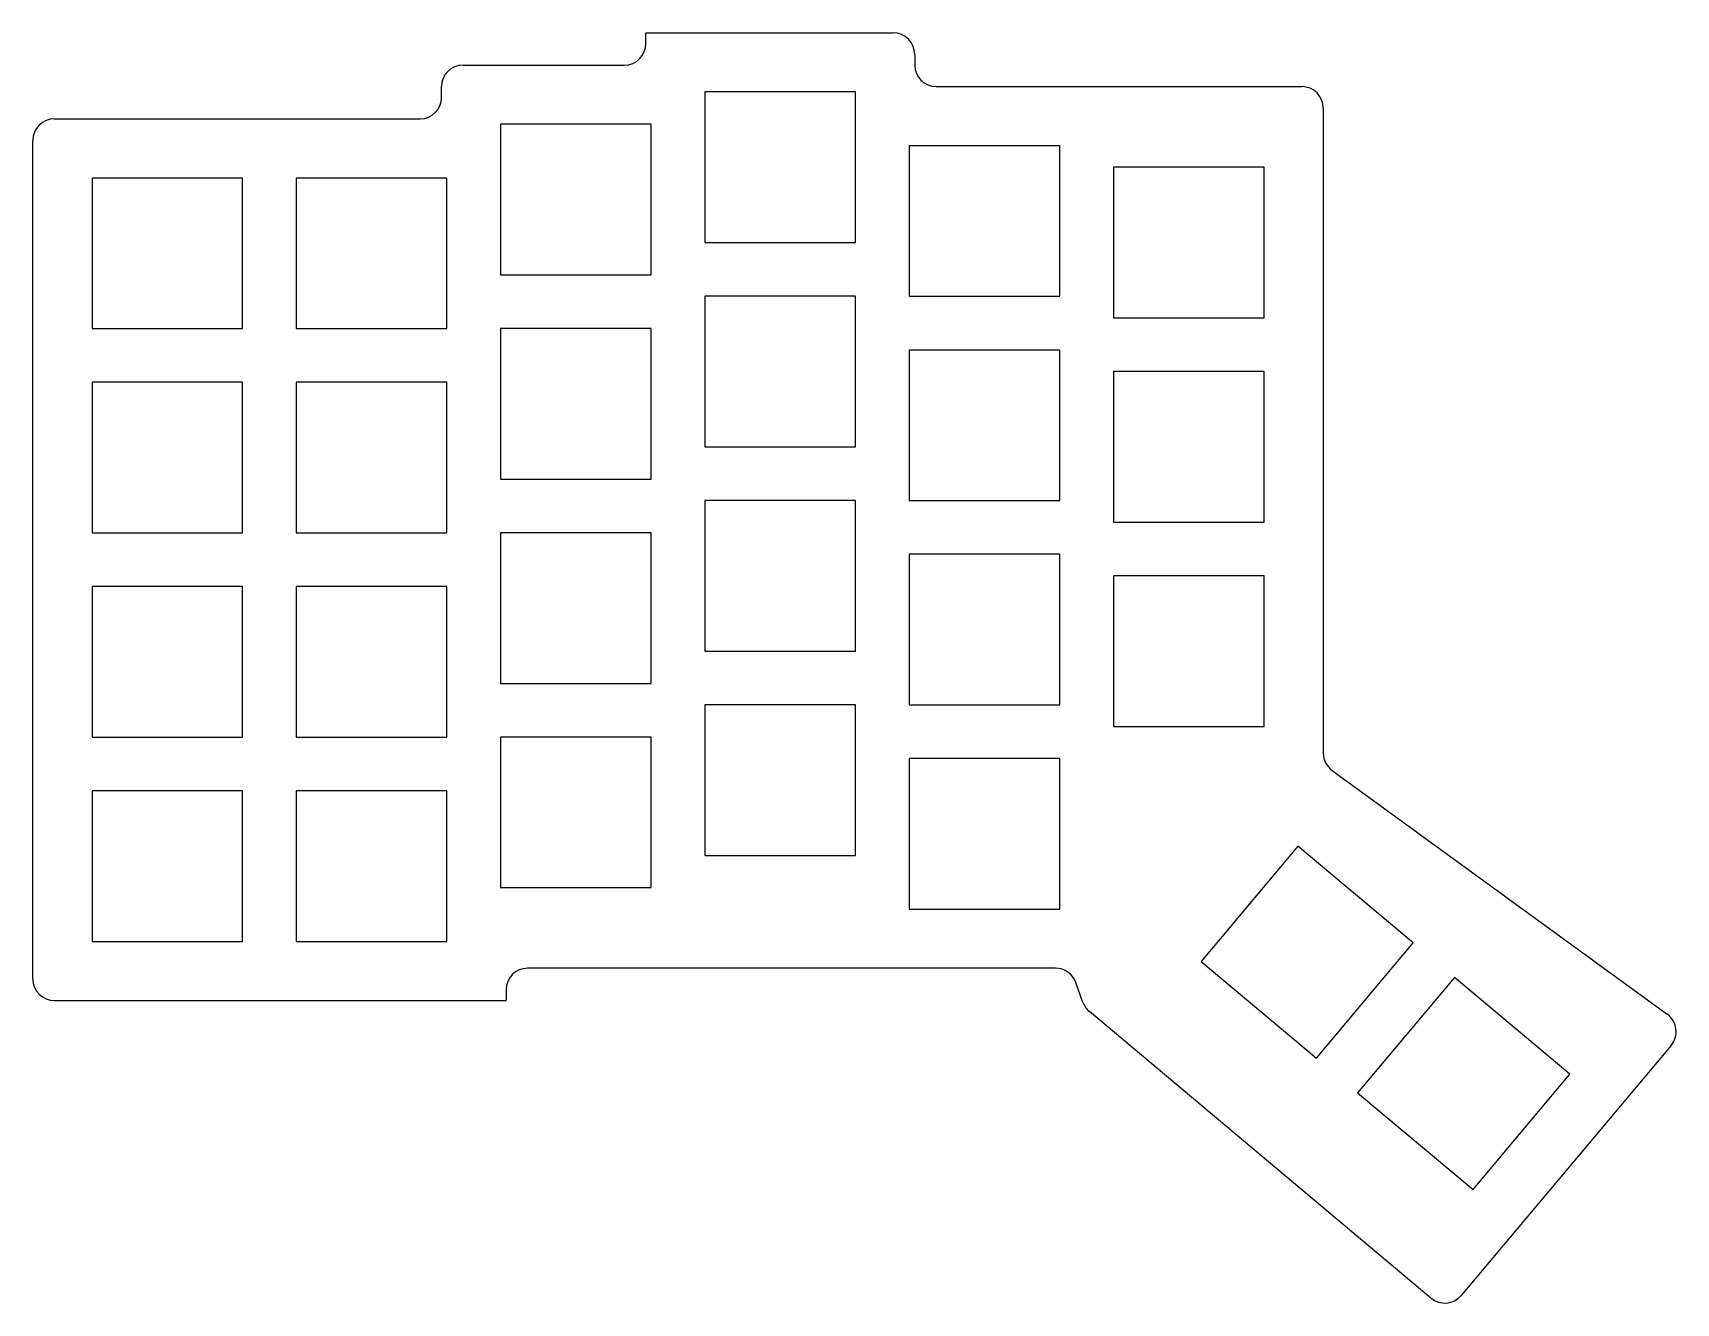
# Model space of a CAD drawing. Header units: millimetres. Extents: x 38 to 190, y -191 to -72.
import ezdxf

# ---------------------------------------------------------------- set-up
doc = ezdxf.new("R2010")
doc.units = ezdxf.units.MM

msp = doc.modelspace()

# ---------------------------------------------------------------- linework, layer by layer
for p, q in [((94.5, -73.5), (94.5, -72.5)), ((94.5, -72.5), (117.5, -72.5)), ((119.5, -74.5), (119.5, -75.5)), ((77.5, -75.5), (92.5, -75.5)), ((75.5, -78.5), (75.5, -77.5)), ((121.5, -77.5), (155.5, -77.5)), ((114, -78), (100, -78)), ((100, -78), (100, -92)), ((114, -92), (114, -78)), ((39.5, -80.5), (73.5, -80.5)), ((157.5, -79.5), (157.5, -139.48)), ((37.5, -160.5), (37.5, -82.5)), ((95, -81), (81, -81)), ((81, -81), (81, -95)), ((95, -95), (95, -81)), ((133, -83), (119, -83)), ((119, -83), (119, -97)), ((133, -97), (133, -83)), ((152, -85), (138, -85)), ((138, -85), (138, -99)), ((152, -99), (152, -85)), ((57, -86), (43, -86)), ((43, -86), (43, -100)), ((57, -100), (57, -86)), ((76, -86), (62, -86)), ((62, -86), (62, -100)), ((76, -100), (76, -86)), ((100, -92), (114, -92)), ((81, -95), (95, -95)), ((114, -97), (100, -97)), ((100, -97), (100, -111)), ((114, -111), (114, -97)), ((119, -97), (133, -97)), ((138, -99), (152, -99)), ((43, -100), (57, -100)), ((62, -100), (76, -100)), ((95, -100), (81, -100)), ((81, -100), (81, -114)), ((95, -114), (95, -100)), ((133, -102), (119, -102)), ((119, -102), (119, -116)), ((133, -116), (133, -102)), ((57, -105), (43, -105)), ((43, -105), (43, -119)), ((57, -119), (57, -105)), ((76, -105), (62, -105)), ((62, -105), (62, -119)), ((76, -119), (76, -105)), ((152, -104), (138, -104)), ((138, -104), (138, -118)), ((152, -118), (152, -104)), ((100, -111), (114, -111)), ((81, -114), (95, -114)), ((114, -116), (100, -116)), ((100, -116), (100, -130)), ((114, -130), (114, -116)), ((119, -116), (133, -116)), ((43, -119), (57, -119)), ((62, -119), (76, -119)), ((95, -119), (81, -119)), ((81, -119), (81, -133)), ((95, -133), (95, -119)), ((138, -118), (152, -118)), ((133, -121), (119, -121)), ((119, -121), (119, -135)), ((133, -135), (133, -121)), ((152, -123), (138, -123)), ((138, -123), (138, -137)), ((152, -137), (152, -123)), ((57, -124), (43, -124)), ((43, -124), (43, -138)), ((57, -138), (57, -124)), ((76, -124), (62, -124)), ((62, -124), (62, -138)), ((76, -138), (76, -124)), ((100, -130), (114, -130)), ((81, -133), (95, -133)), ((114, -135), (100, -135)), ((100, -135), (100, -149)), ((114, -149), (114, -135)), ((119, -135), (133, -135)), ((138, -137), (152, -137)), ((43, -138), (57, -138)), ((62, -138), (76, -138)), ((95, -138), (81, -138)), ((81, -138), (81, -152)), ((95, -152), (95, -138)), ((133, -140), (119, -140)), ((119, -140), (119, -154)), ((133, -154), (133, -140)), ((158.32, -141.1), (189.49, -163.77)), ((57, -143), (43, -143)), ((43, -143), (43, -157)), ((57, -157), (57, -143)), ((76, -143), (62, -143)), ((62, -143), (62, -157)), ((76, -157), (76, -143)), ((155.14, -148.14), (146.14, -158.86)), ((165.86, -157.14), (155.14, -148.14)), ((100, -149), (114, -149)), ((81, -152), (95, -152)), ((119, -154), (133, -154)), ((43, -157), (57, -157)), ((62, -157), (76, -157)), ((156.86, -167.86), (165.86, -157.14)), ((146.14, -158.86), (156.86, -167.86)), ((132.6, -159.5), (83.5, -159.5)), ((169.69, -160.35), (160.69, -171.08)), ((180.42, -169.35), (169.69, -160.35)), ((81.5, -161.5), (81.5, -162.5)), ((135.15, -162.68), (134.48, -160.82)), ((39.5, -162.5), (81.5, -162.5)), ((167.51, -190.18), (135.75, -163.52)), ((189.84, -166.68), (170.33, -189.93)), ((171.42, -180.07), (180.42, -169.35)), ((160.69, -171.08), (171.42, -180.07))]:
    msp.add_line(p, q)
for centre, start, end in [((117.5, -74.5), 0, 90), ((92.5, -73.5), 270, 0), ((77.5, -77.5), 90, 180), ((121.5, -75.5), 180, 270), ((155.5, -79.5), 0, 90), ((73.5, -78.5), 270, 0), ((39.5, -82.5), 90, 180), ((159.5, -139.48), 180, 233.9604), ((83.5, -161.5), 90, 180), ((132.6, -161.5), 19.9609, 90), ((39.5, -160.5), 180, 270), ((137.03, -161.99), 199.9609, 230), ((188.31, -165.39), 320, 53.9604), ((168.8, -188.64), 230, 320)]:
    msp.add_arc(centre, 2, start, end)

doc.saveas('drawing.dxf')
